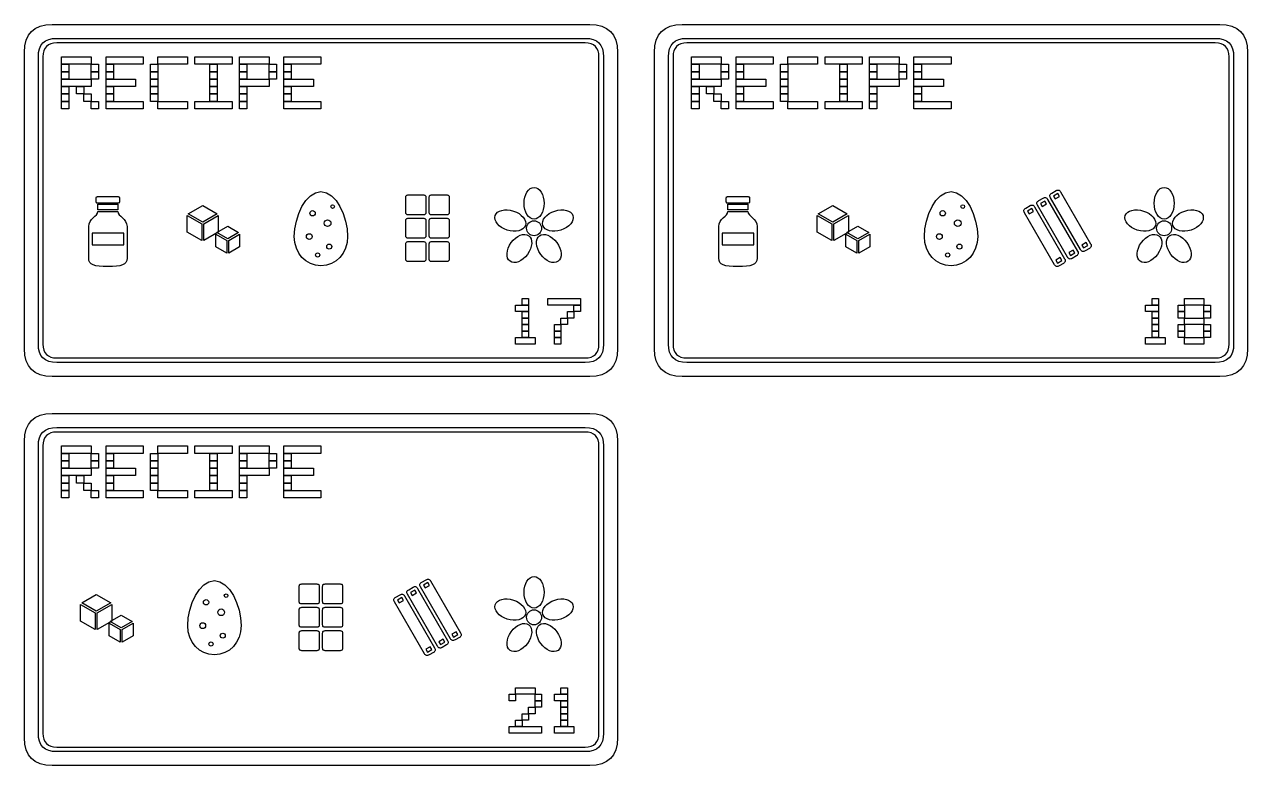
# Model space of a CAD drawing. Extents: x 4 to 296, y 4 to 595.
# Drawn here: x 4 to 136, y 63 to 143 of the extents above; entities that cross this region are included whole.
import ezdxf

# ---------------------------------------------------------------- set-up
doc = ezdxf.new("R2010")
doc.units = 0
doc.layers.add('CUT', color=1, linetype='CONTINUOUS')
doc.layers.add('RASTER', color=7, linetype='CONTINUOUS')

msp = doc.modelspace()

# ---------------------------------------------------------------- linework, layer by layer
at = {"layer": 'CUT'}
for points in [[(4, 140), (4.047, 140.703), (4.188, 141.313), (4.422, 141.828), (4.75, 142.25), (5.172, 142.578), (5.688, 142.813), (6.297, 142.953), (7, 143), (65, 143), (65.703, 142.953), (66.313, 142.813), (66.828, 142.578), (67.25, 142.25), (67.578, 141.828), (67.813, 141.313), (67.953, 140.703), (68, 140), (68, 108), (67.953, 107.297), (67.813, 106.688), (67.578, 106.172), (67.25, 105.75), (66.828, 105.422), (66.313, 105.188), (65.703, 105.047), (65, 105), (7, 105), (6.297, 105.047), (5.688, 105.188), (5.172, 105.422), (4.75, 105.75), (4.422, 106.172), (4.188, 106.688), (4.047, 107.297), (4, 108)], [(72, 140), (72.047, 140.703), (72.188, 141.313), (72.422, 141.828), (72.75, 142.25), (73.172, 142.578), (73.688, 142.813), (74.297, 142.953), (75, 143), (133, 143), (133.703, 142.953), (134.313, 142.813), (134.828, 142.578), (135.25, 142.25), (135.578, 141.828), (135.813, 141.313), (135.953, 140.703), (136, 140), (136, 108), (135.953, 107.297), (135.813, 106.688), (135.578, 106.172), (135.25, 105.75), (134.828, 105.422), (134.313, 105.188), (133.703, 105.047), (133, 105), (75, 105), (74.297, 105.047), (73.688, 105.188), (73.172, 105.422), (72.75, 105.75), (72.422, 106.172), (72.188, 106.688), (72.047, 107.297), (72, 108)], [(4, 98), (4.047, 98.703), (4.188, 99.313), (4.422, 99.828), (4.75, 100.25), (5.172, 100.578), (5.688, 100.813), (6.297, 100.953), (7, 101), (65, 101), (65.703, 100.953), (66.313, 100.813), (66.828, 100.578), (67.25, 100.25), (67.578, 99.828), (67.813, 99.313), (67.953, 98.703), (68, 98), (68, 66), (67.953, 65.297), (67.813, 64.688), (67.578, 64.172), (67.25, 63.75), (66.828, 63.422), (66.313, 63.188), (65.703, 63.047), (65, 63), (7, 63), (6.297, 63.047), (5.688, 63.188), (5.172, 63.422), (4.75, 63.75), (4.422, 64.172), (4.188, 64.688), (4.047, 65.297), (4, 66)]]:
    msp.add_lwpolyline(points, close=True, dxfattribs=at)
at = {"layer": 'RASTER'}
for points in [[(5.5, 139.5), (5.531, 139.969), (5.625, 140.375), (5.781, 140.719), (6, 141), (6.281, 141.219), (6.625, 141.375), (7.031, 141.469), (7.5, 141.5), (64.5, 141.5), (64.969, 141.469), (65.375, 141.375), (65.719, 141.219), (66, 141), (66.219, 140.719), (66.375, 140.375), (66.469, 139.969), (66.5, 139.5), (66.5, 108.5), (66.469, 108.031), (66.375, 107.625), (66.219, 107.281), (66, 107), (65.719, 106.781), (65.375, 106.625), (64.969, 106.531), (64.5, 106.5), (7.5, 106.5), (7.031, 106.531), (6.625, 106.625), (6.281, 106.781), (6, 107), (5.781, 107.281), (5.625, 107.625), (5.531, 108.031), (5.5, 108.5)], [(73.5, 139.5), (73.531, 139.969), (73.625, 140.375), (73.781, 140.719), (74, 141), (74.281, 141.219), (74.625, 141.375), (75.031, 141.469), (75.5, 141.5), (132.5, 141.5), (132.969, 141.469), (133.375, 141.375), (133.719, 141.219), (134, 141), (134.219, 140.719), (134.375, 140.375), (134.469, 139.969), (134.5, 139.5), (134.5, 108.5), (134.469, 108.031), (134.375, 107.625), (134.219, 107.281), (134, 107), (133.719, 106.781), (133.375, 106.625), (132.969, 106.531), (132.5, 106.5), (75.5, 106.5), (75.031, 106.531), (74.625, 106.625), (74.281, 106.781), (74, 107), (73.781, 107.281), (73.625, 107.625), (73.531, 108.031), (73.5, 108.5)], [(6, 139.5), (6, 108.5), (6.023, 108.148), (6.094, 107.844), (6.211, 107.586), (6.375, 107.375), (6.586, 107.211), (6.844, 107.094), (7.148, 107.023), (7.5, 107), (64.5, 107), (64.852, 107.023), (65.156, 107.094), (65.414, 107.211), (65.625, 107.375), (65.789, 107.586), (65.906, 107.844), (65.977, 108.148), (66, 108.5), (66, 139.5), (65.977, 139.852), (65.906, 140.156), (65.789, 140.414), (65.625, 140.625), (65.414, 140.789), (65.156, 140.906), (64.852, 140.977), (64.5, 141), (7.5, 141), (7.148, 140.977), (6.844, 140.906), (6.586, 140.789), (6.375, 140.625), (6.211, 140.414), (6.094, 140.156), (6.023, 139.852), (6, 139.5)], [(74, 139.5), (74, 108.5), (74.023, 108.148), (74.094, 107.844), (74.211, 107.586), (74.375, 107.375), (74.586, 107.211), (74.844, 107.094), (75.148, 107.023), (75.5, 107), (132.5, 107), (132.852, 107.023), (133.156, 107.094), (133.414, 107.211), (133.625, 107.375), (133.789, 107.586), (133.906, 107.844), (133.977, 108.148), (134, 108.5), (134, 139.5), (133.977, 139.852), (133.906, 140.156), (133.789, 140.414), (133.625, 140.625), (133.414, 140.789), (133.156, 140.906), (132.852, 140.977), (132.5, 141), (75.5, 141), (75.148, 140.977), (74.844, 140.906), (74.586, 140.789), (74.375, 140.625), (74.211, 140.414), (74.094, 140.156), (74.023, 139.852), (74, 139.5)], [(8, 139.5), (11.2, 139.5), (11.2, 138.7), (8, 138.7)], [(8, 138.7), (8.8, 138.7), (8.8, 137.9), (8, 137.9)], [(11.2, 138.7), (12, 138.7), (12, 137.9), (11.2, 137.9)], [(12.8, 139.5), (16.8, 139.5), (16.8, 138.7), (12.8, 138.7)], [(12.8, 138.7), (13.6, 138.7), (13.6, 137.9), (12.8, 137.9)], [(17.6, 138.7), (18.4, 138.7), (18.4, 137.9), (17.6, 137.9)], [(18.4, 139.5), (21.6, 139.5), (21.6, 138.7), (18.4, 138.7)], [(22.4, 139.5), (26.4, 139.5), (26.4, 138.7), (22.4, 138.7)], [(24, 138.7), (24.8, 138.7), (24.8, 137.9), (24, 137.9)], [(27.2, 139.5), (30.4, 139.5), (30.4, 138.7), (27.2, 138.7)], [(27.2, 138.7), (28, 138.7), (28, 137.9), (27.2, 137.9)], [(30.4, 138.7), (31.2, 138.7), (31.2, 137.9), (30.4, 137.9)], [(32, 139.5), (36, 139.5), (36, 138.7), (32, 138.7)], [(32, 138.7), (32.8, 138.7), (32.8, 137.9), (32, 137.9)], [(76, 139.5), (79.2, 139.5), (79.2, 138.7), (76, 138.7)], [(76, 138.7), (76.8, 138.7), (76.8, 137.9), (76, 137.9)], [(79.2, 138.7), (80, 138.7), (80, 137.9), (79.2, 137.9)], [(80.8, 139.5), (84.8, 139.5), (84.8, 138.7), (80.8, 138.7)], [(80.8, 138.7), (81.6, 138.7), (81.6, 137.9), (80.8, 137.9)], [(85.6, 138.7), (86.4, 138.7), (86.4, 137.9), (85.6, 137.9)], [(86.4, 139.5), (89.6, 139.5), (89.6, 138.7), (86.4, 138.7)], [(90.4, 139.5), (94.4, 139.5), (94.4, 138.7), (90.4, 138.7)], [(92, 138.7), (92.8, 138.7), (92.8, 137.9), (92, 137.9)], [(95.2, 139.5), (98.4, 139.5), (98.4, 138.7), (95.2, 138.7)], [(95.2, 138.7), (96, 138.7), (96, 137.9), (95.2, 137.9)], [(98.4, 138.7), (99.2, 138.7), (99.2, 137.9), (98.4, 137.9)], [(100, 139.5), (104, 139.5), (104, 138.7), (100, 138.7)], [(100, 138.7), (100.8, 138.7), (100.8, 137.9), (100, 137.9)], [(8, 137.9), (8.8, 137.9), (8.8, 137.1), (8, 137.1)], [(11.2, 137.9), (12, 137.9), (12, 137.1), (11.2, 137.1)], [(12.8, 137.9), (13.6, 137.9), (13.6, 137.1), (12.8, 137.1)], [(17.6, 137.9), (18.4, 137.9), (18.4, 137.1), (17.6, 137.1)], [(24, 137.9), (24.8, 137.9), (24.8, 137.1), (24, 137.1)], [(27.2, 137.9), (28, 137.9), (28, 137.1), (27.2, 137.1)], [(30.4, 137.9), (31.2, 137.9), (31.2, 137.1), (30.4, 137.1)], [(32, 137.9), (32.8, 137.9), (32.8, 137.1), (32, 137.1)], [(76, 137.9), (76.8, 137.9), (76.8, 137.1), (76, 137.1)], [(79.2, 137.9), (80, 137.9), (80, 137.1), (79.2, 137.1)], [(80.8, 137.9), (81.6, 137.9), (81.6, 137.1), (80.8, 137.1)], [(85.6, 137.9), (86.4, 137.9), (86.4, 137.1), (85.6, 137.1)], [(92, 137.9), (92.8, 137.9), (92.8, 137.1), (92, 137.1)], [(95.2, 137.9), (96, 137.9), (96, 137.1), (95.2, 137.1)], [(98.4, 137.9), (99.2, 137.9), (99.2, 137.1), (98.4, 137.1)], [(100, 137.9), (100.8, 137.9), (100.8, 137.1), (100, 137.1)], [(8, 137.1), (11.2, 137.1), (11.2, 136.3), (8, 136.3)], [(8, 136.3), (8.8, 136.3), (8.8, 135.5), (8, 135.5)], [(9.6, 136.3), (10.4, 136.3), (10.4, 135.5), (9.6, 135.5)], [(12.8, 137.1), (16, 137.1), (16, 136.3), (12.8, 136.3)], [(12.8, 136.3), (13.6, 136.3), (13.6, 135.5), (12.8, 135.5)], [(17.6, 137.1), (18.4, 137.1), (18.4, 136.3), (17.6, 136.3)], [(17.6, 136.3), (18.4, 136.3), (18.4, 135.5), (17.6, 135.5)], [(24, 137.1), (24.8, 137.1), (24.8, 136.3), (24, 136.3)], [(24, 136.3), (24.8, 136.3), (24.8, 135.5), (24, 135.5)], [(27.2, 137.1), (30.4, 137.1), (30.4, 136.3), (27.2, 136.3)], [(27.2, 136.3), (28, 136.3), (28, 135.5), (27.2, 135.5)], [(32, 137.1), (35.2, 137.1), (35.2, 136.3), (32, 136.3)], [(32, 136.3), (32.8, 136.3), (32.8, 135.5), (32, 135.5)], [(76, 137.1), (79.2, 137.1), (79.2, 136.3), (76, 136.3)], [(76, 136.3), (76.8, 136.3), (76.8, 135.5), (76, 135.5)], [(77.6, 136.3), (78.4, 136.3), (78.4, 135.5), (77.6, 135.5)], [(80.8, 137.1), (84, 137.1), (84, 136.3), (80.8, 136.3)], [(80.8, 136.3), (81.6, 136.3), (81.6, 135.5), (80.8, 135.5)], [(85.6, 137.1), (86.4, 137.1), (86.4, 136.3), (85.6, 136.3)], [(85.6, 136.3), (86.4, 136.3), (86.4, 135.5), (85.6, 135.5)], [(92, 137.1), (92.8, 137.1), (92.8, 136.3), (92, 136.3)], [(92, 136.3), (92.8, 136.3), (92.8, 135.5), (92, 135.5)], [(95.2, 137.1), (98.4, 137.1), (98.4, 136.3), (95.2, 136.3)], [(95.2, 136.3), (96, 136.3), (96, 135.5), (95.2, 135.5)], [(100, 137.1), (103.2, 137.1), (103.2, 136.3), (100, 136.3)], [(100, 136.3), (100.8, 136.3), (100.8, 135.5), (100, 135.5)], [(8, 135.5), (8.8, 135.5), (8.8, 134.7), (8, 134.7)], [(8, 134.7), (8.8, 134.7), (8.8, 133.9), (8, 133.9)], [(10.4, 135.5), (11.2, 135.5), (11.2, 134.7), (10.4, 134.7)], [(11.2, 134.7), (12, 134.7), (12, 133.9), (11.2, 133.9)], [(12.8, 135.5), (13.6, 135.5), (13.6, 134.7), (12.8, 134.7)], [(12.8, 134.7), (16.8, 134.7), (16.8, 133.9), (12.8, 133.9)], [(17.6, 135.5), (18.4, 135.5), (18.4, 134.7), (17.6, 134.7)], [(18.4, 134.7), (21.6, 134.7), (21.6, 133.9), (18.4, 133.9)], [(22.4, 134.7), (26.4, 134.7), (26.4, 133.9), (22.4, 133.9)], [(24, 135.5), (24.8, 135.5), (24.8, 134.7), (24, 134.7)], [(27.2, 135.5), (28, 135.5), (28, 134.7), (27.2, 134.7)], [(27.2, 134.7), (28, 134.7), (28, 133.9), (27.2, 133.9)], [(32, 135.5), (32.8, 135.5), (32.8, 134.7), (32, 134.7)], [(32, 134.7), (36, 134.7), (36, 133.9), (32, 133.9)], [(76, 135.5), (76.8, 135.5), (76.8, 134.7), (76, 134.7)], [(76, 134.7), (76.8, 134.7), (76.8, 133.9), (76, 133.9)], [(78.4, 135.5), (79.2, 135.5), (79.2, 134.7), (78.4, 134.7)], [(79.2, 134.7), (80, 134.7), (80, 133.9), (79.2, 133.9)], [(80.8, 135.5), (81.6, 135.5), (81.6, 134.7), (80.8, 134.7)], [(80.8, 134.7), (84.8, 134.7), (84.8, 133.9), (80.8, 133.9)], [(85.6, 135.5), (86.4, 135.5), (86.4, 134.7), (85.6, 134.7)], [(86.4, 134.7), (89.6, 134.7), (89.6, 133.9), (86.4, 133.9)], [(90.4, 134.7), (94.4, 134.7), (94.4, 133.9), (90.4, 133.9)], [(92, 135.5), (92.8, 135.5), (92.8, 134.7), (92, 134.7)], [(95.2, 135.5), (96, 135.5), (96, 134.7), (95.2, 134.7)], [(95.2, 134.7), (96, 134.7), (96, 133.9), (95.2, 133.9)], [(100, 135.5), (100.8, 135.5), (100.8, 134.7), (100, 134.7)], [(100, 134.7), (104, 134.7), (104, 133.9), (100, 133.9)], [(60.08, 123.7), (60.058, 123.355), (59.995, 123.034), (59.896, 122.744), (59.764, 122.491), (59.604, 122.282), (59.42, 122.124), (59.218, 122.025), (59, 121.99), (58.782, 122.025), (58.58, 122.124), (58.396, 122.282), (58.236, 122.491), (58.104, 122.744), (58.005, 123.034), (57.942, 123.355), (57.92, 123.7), (57.942, 124.045), (58.005, 124.366), (58.104, 124.656), (58.236, 124.909), (58.396, 125.118), (58.58, 125.276), (58.782, 125.375), (59, 125.41), (59.218, 125.375), (59.42, 125.276), (59.604, 125.118), (59.764, 124.909), (59.896, 124.656), (59.995, 124.366), (60.058, 124.045), (60.08, 123.7)], [(128.08, 123.7), (128.058, 123.355), (127.995, 123.034), (127.896, 122.744), (127.764, 122.491), (127.604, 122.282), (127.42, 122.124), (127.218, 122.025), (127, 121.99), (126.782, 122.025), (126.58, 122.124), (126.396, 122.282), (126.236, 122.491), (126.104, 122.744), (126.005, 123.034), (125.942, 123.355), (125.92, 123.7), (125.942, 124.045), (126.005, 124.366), (126.104, 124.656), (126.236, 124.909), (126.396, 125.118), (126.58, 125.276), (126.782, 125.375), (127, 125.41), (127.218, 125.375), (127.42, 125.276), (127.604, 125.118), (127.764, 124.909), (127.896, 124.656), (127.995, 124.366), (128.058, 124.045), (128.08, 123.7)], [(11.74, 124.24), (11.743, 124.282), (11.751, 124.319), (11.765, 124.35), (11.785, 124.375), (11.81, 124.395), (11.841, 124.409), (11.878, 124.417), (11.92, 124.42), (14.08, 124.42), (14.122, 124.417), (14.159, 124.409), (14.19, 124.395), (14.215, 124.375), (14.235, 124.35), (14.249, 124.319), (14.257, 124.282), (14.26, 124.24), (14.26, 123.88), (14.257, 123.838), (14.249, 123.801), (14.235, 123.77), (14.215, 123.745), (14.19, 123.725), (14.159, 123.711), (14.122, 123.703), (14.08, 123.7), (11.92, 123.7), (11.878, 123.703), (11.841, 123.711), (11.81, 123.725), (11.785, 123.745), (11.765, 123.77), (11.751, 123.801), (11.743, 123.838), (11.74, 123.88)], [(36, 124.96), (36.589, 124.84), (37.133, 124.504), (37.623, 123.992), (38.048, 123.34), (38.396, 122.587), (38.658, 121.771), (38.823, 120.929), (38.88, 120.1), (38.823, 119.448), (38.658, 118.848), (38.396, 118.312), (38.048, 117.85), (37.623, 117.472), (37.133, 117.189), (36.589, 117.012), (36, 116.95), (35.411, 117.012), (34.867, 117.189), (34.377, 117.472), (33.953, 117.85), (33.604, 118.312), (33.342, 118.848), (33.177, 119.448), (33.12, 120.1), (33.177, 120.929), (33.342, 121.771), (33.604, 122.587), (33.953, 123.34), (34.377, 123.992), (34.867, 124.504), (35.411, 124.84), (36, 124.96)], [(45.16, 124.33), (45.164, 124.393), (45.177, 124.448), (45.198, 124.495), (45.228, 124.532), (45.265, 124.562), (45.312, 124.583), (45.367, 124.596), (45.43, 124.6), (47.05, 124.6), (47.113, 124.596), (47.168, 124.583), (47.215, 124.562), (47.253, 124.533), (47.282, 124.495), (47.303, 124.448), (47.316, 124.393), (47.32, 124.33), (47.32, 122.71), (47.316, 122.647), (47.303, 122.592), (47.282, 122.545), (47.253, 122.507), (47.215, 122.478), (47.168, 122.457), (47.113, 122.444), (47.05, 122.44), (45.43, 122.44), (45.367, 122.444), (45.312, 122.457), (45.265, 122.478), (45.227, 122.508), (45.198, 122.545), (45.177, 122.592), (45.164, 122.647), (45.16, 122.71)], [(47.68, 124.33), (47.684, 124.393), (47.697, 124.448), (47.718, 124.495), (47.747, 124.532), (47.785, 124.562), (47.832, 124.583), (47.887, 124.596), (47.95, 124.6), (49.57, 124.6), (49.633, 124.596), (49.688, 124.583), (49.735, 124.562), (49.773, 124.533), (49.802, 124.495), (49.823, 124.448), (49.836, 124.393), (49.84, 124.33), (49.84, 122.71), (49.836, 122.647), (49.823, 122.592), (49.802, 122.545), (49.773, 122.507), (49.735, 122.478), (49.688, 122.457), (49.633, 122.444), (49.57, 122.44), (47.95, 122.44), (47.887, 122.444), (47.832, 122.457), (47.785, 122.478), (47.747, 122.508), (47.718, 122.545), (47.697, 122.592), (47.684, 122.647), (47.68, 122.71)], [(79.74, 124.24), (79.743, 124.282), (79.751, 124.319), (79.765, 124.35), (79.785, 124.375), (79.81, 124.395), (79.841, 124.409), (79.878, 124.417), (79.92, 124.42), (82.08, 124.42), (82.122, 124.417), (82.159, 124.409), (82.19, 124.395), (82.215, 124.375), (82.235, 124.35), (82.249, 124.319), (82.257, 124.282), (82.26, 124.24), (82.26, 123.88), (82.257, 123.838), (82.249, 123.801), (82.235, 123.77), (82.215, 123.745), (82.19, 123.725), (82.159, 123.711), (82.122, 123.703), (82.08, 123.7), (79.92, 123.7), (79.878, 123.703), (79.841, 123.711), (79.81, 123.725), (79.785, 123.745), (79.765, 123.77), (79.751, 123.801), (79.743, 123.838), (79.74, 123.88)], [(104, 124.96), (104.589, 124.84), (105.133, 124.504), (105.623, 123.992), (106.048, 123.34), (106.396, 122.587), (106.658, 121.771), (106.823, 120.929), (106.88, 120.1), (106.823, 119.448), (106.658, 118.848), (106.396, 118.312), (106.048, 117.85), (105.623, 117.472), (105.133, 117.189), (104.589, 117.012), (104, 116.95), (103.411, 117.012), (102.867, 117.189), (102.377, 117.472), (101.953, 117.85), (101.604, 118.312), (101.342, 118.848), (101.177, 119.448), (101.12, 120.1), (101.177, 120.929), (101.342, 121.771), (101.604, 122.587), (101.953, 123.34), (102.377, 123.992), (102.867, 124.504), (103.411, 124.84), (104, 124.96)], [(113.334, 123.491), (113.297, 123.567), (113.275, 123.639), (113.269, 123.706), (113.277, 123.77), (113.302, 123.829), (113.341, 123.884), (113.396, 123.936), (113.466, 123.983), (113.934, 124.253), (114.01, 124.29), (114.081, 124.312), (114.149, 124.319), (114.213, 124.31), (114.272, 124.286), (114.327, 124.246), (114.379, 124.191), (114.426, 124.121), (117.666, 118.509), (117.703, 118.433), (117.725, 118.361), (117.731, 118.294), (117.723, 118.23), (117.698, 118.171), (117.659, 118.116), (117.604, 118.064), (117.534, 118.017), (117.066, 117.747), (116.99, 117.71), (116.919, 117.688), (116.851, 117.681), (116.787, 117.69), (116.728, 117.714), (116.673, 117.754), (116.621, 117.809), (116.574, 117.879)], [(114.737, 124.301), (114.7, 124.377), (114.678, 124.449), (114.672, 124.516), (114.68, 124.58), (114.704, 124.639), (114.744, 124.694), (114.799, 124.746), (114.869, 124.793), (115.337, 125.063), (115.413, 125.1), (115.484, 125.122), (115.552, 125.129), (115.616, 125.12), (115.675, 125.096), (115.73, 125.056), (115.781, 125.001), (115.829, 124.931), (119.069, 119.319), (119.106, 119.243), (119.128, 119.171), (119.134, 119.104), (119.126, 119.04), (119.101, 118.981), (119.062, 118.926), (119.007, 118.874), (118.937, 118.827), (118.469, 118.557), (118.393, 118.52), (118.321, 118.498), (118.254, 118.491), (118.19, 118.5), (118.131, 118.524), (118.076, 118.564), (118.024, 118.619), (117.977, 118.689)], [(115.049, 124.481), (115.229, 124.169), (115.697, 124.439), (115.517, 124.751), (115.049, 124.481)], [(11.92, 122.8), (14.08, 122.8), (14.123, 122.612), (14.235, 122.446), (14.393, 122.287), (14.575, 122.125), (14.757, 121.946), (14.915, 121.737), (15.027, 121.486), (15.07, 121.18), (15.07, 117.76), (15.04, 117.515), (14.949, 117.316), (14.795, 117.159), (14.575, 117.04), (14.288, 116.955), (13.931, 116.899), (13.502, 116.869), (13, 116.86), (12.498, 116.869), (12.069, 116.899), (11.712, 116.955), (11.425, 117.04), (11.205, 117.159), (11.051, 117.316), (10.96, 117.515), (10.93, 117.76), (10.93, 121.18), (10.973, 121.486), (11.085, 121.737), (11.243, 121.946), (11.425, 122.125), (11.607, 122.287), (11.765, 122.446), (11.877, 122.612), (11.92, 122.8)], [(11.92, 123.61), (14.08, 123.61), (14.08, 122.98), (11.92, 122.98)], [(23.24, 123.466), (24.806, 122.566), (23.24, 121.666), (21.674, 122.566)], [(56.766, 122.861), (57.087, 122.734), (57.373, 122.575), (57.618, 122.391), (57.818, 122.187), (57.967, 121.97), (58.061, 121.747), (58.093, 121.524), (58.058, 121.306), (57.958, 121.11), (57.801, 120.948), (57.594, 120.822), (57.346, 120.734), (57.065, 120.687), (56.758, 120.682), (56.433, 120.722), (56.098, 120.807), (55.777, 120.935), (55.492, 121.094), (55.246, 121.278), (55.046, 121.482), (54.897, 121.698), (54.804, 121.921), (54.772, 122.145), (54.806, 122.363), (54.906, 122.559), (55.064, 122.721), (55.27, 122.847), (55.518, 122.934), (55.8, 122.982), (56.107, 122.986), (56.431, 122.947), (56.766, 122.861)], [(61.902, 120.807), (61.567, 120.722), (61.242, 120.682), (60.935, 120.687), (60.654, 120.734), (60.406, 120.822), (60.199, 120.948), (60.042, 121.11), (59.942, 121.306), (59.907, 121.524), (59.939, 121.747), (60.033, 121.97), (60.182, 122.187), (60.382, 122.391), (60.627, 122.575), (60.913, 122.734), (61.234, 122.861), (61.569, 122.947), (61.893, 122.986), (62.2, 122.982), (62.482, 122.934), (62.73, 122.847), (62.936, 122.721), (63.094, 122.559), (63.194, 122.363), (63.228, 122.145), (63.196, 121.921), (63.103, 121.698), (62.954, 121.482), (62.754, 121.278), (62.508, 121.094), (62.223, 120.935), (61.902, 120.807)], [(79.92, 122.8), (82.08, 122.8), (82.123, 122.612), (82.235, 122.446), (82.393, 122.287), (82.575, 122.125), (82.757, 121.946), (82.915, 121.737), (83.027, 121.486), (83.07, 121.18), (83.07, 117.76), (83.04, 117.515), (82.949, 117.316), (82.795, 117.159), (82.575, 117.04), (82.288, 116.955), (81.931, 116.899), (81.502, 116.869), (81, 116.86), (80.498, 116.869), (80.069, 116.899), (79.712, 116.955), (79.425, 117.04), (79.205, 117.159), (79.051, 117.316), (78.96, 117.515), (78.93, 117.76), (78.93, 121.18), (78.973, 121.486), (79.085, 121.737), (79.243, 121.946), (79.425, 122.125), (79.607, 122.287), (79.765, 122.446), (79.877, 122.612), (79.92, 122.8)], [(79.92, 123.61), (82.08, 123.61), (82.08, 122.98), (79.92, 122.98)], [(91.24, 123.466), (92.806, 122.566), (91.24, 121.666), (89.674, 122.566)], [(111.931, 122.681), (111.894, 122.757), (111.872, 122.829), (111.866, 122.896), (111.874, 122.96), (111.899, 123.019), (111.938, 123.074), (111.993, 123.126), (112.063, 123.173), (112.531, 123.443), (112.607, 123.48), (112.679, 123.502), (112.746, 123.509), (112.81, 123.5), (112.869, 123.476), (112.924, 123.436), (112.976, 123.381), (113.023, 123.311), (116.263, 117.699), (116.3, 117.623), (116.322, 117.551), (116.328, 117.484), (116.32, 117.42), (116.296, 117.361), (116.256, 117.306), (116.201, 117.254), (116.131, 117.207), (115.663, 116.937), (115.587, 116.9), (115.516, 116.878), (115.448, 116.871), (115.384, 116.88), (115.325, 116.904), (115.27, 116.944), (115.219, 116.999), (115.171, 117.069)], [(112.243, 122.861), (112.423, 122.549), (112.891, 122.819), (112.711, 123.131), (112.243, 122.861)], [(113.646, 123.671), (113.826, 123.359), (114.294, 123.629), (114.114, 123.941), (113.646, 123.671)], [(124.766, 122.861), (125.087, 122.734), (125.373, 122.575), (125.618, 122.391), (125.818, 122.187), (125.967, 121.97), (126.061, 121.747), (126.093, 121.524), (126.058, 121.306), (125.958, 121.11), (125.801, 120.948), (125.594, 120.822), (125.346, 120.734), (125.065, 120.687), (124.758, 120.682), (124.433, 120.722), (124.098, 120.807), (123.777, 120.935), (123.492, 121.094), (123.246, 121.278), (123.046, 121.482), (122.897, 121.698), (122.804, 121.921), (122.772, 122.145), (122.806, 122.363), (122.906, 122.559), (123.064, 122.721), (123.27, 122.847), (123.518, 122.934), (123.8, 122.982), (124.107, 122.986), (124.431, 122.947), (124.766, 122.861)], [(129.902, 120.807), (129.567, 120.722), (129.242, 120.682), (128.935, 120.687), (128.654, 120.734), (128.406, 120.822), (128.199, 120.948), (128.042, 121.11), (127.942, 121.306), (127.907, 121.524), (127.939, 121.747), (128.033, 121.97), (128.182, 122.187), (128.382, 122.391), (128.627, 122.575), (128.913, 122.734), (129.234, 122.861), (129.569, 122.947), (129.893, 122.986), (130.2, 122.982), (130.482, 122.934), (130.73, 122.847), (130.936, 122.721), (131.094, 122.559), (131.194, 122.363), (131.228, 122.145), (131.196, 121.921), (131.103, 121.698), (130.954, 121.482), (130.754, 121.278), (130.508, 121.094), (130.223, 120.935), (129.902, 120.807)], [(21.564, 122.377), (23.13, 121.477), (23.13, 119.677), (21.564, 120.577)], [(23.35, 121.477), (24.916, 122.377), (24.916, 120.577), (23.35, 119.677)], [(45.16, 121.81), (45.164, 121.873), (45.177, 121.928), (45.198, 121.975), (45.228, 122.013), (45.265, 122.042), (45.312, 122.063), (45.367, 122.076), (45.43, 122.08), (47.05, 122.08), (47.113, 122.076), (47.168, 122.063), (47.215, 122.042), (47.253, 122.012), (47.282, 121.975), (47.303, 121.928), (47.316, 121.873), (47.32, 121.81), (47.32, 120.19), (47.316, 120.127), (47.303, 120.072), (47.282, 120.025), (47.253, 119.988), (47.215, 119.958), (47.168, 119.937), (47.113, 119.924), (47.05, 119.92), (45.43, 119.92), (45.367, 119.924), (45.312, 119.937), (45.265, 119.958), (45.227, 119.987), (45.198, 120.025), (45.177, 120.072), (45.164, 120.127), (45.16, 120.19)], [(47.68, 121.81), (47.684, 121.873), (47.697, 121.928), (47.718, 121.975), (47.747, 122.013), (47.785, 122.042), (47.832, 122.063), (47.887, 122.076), (47.95, 122.08), (49.57, 122.08), (49.633, 122.076), (49.688, 122.063), (49.735, 122.042), (49.773, 122.012), (49.802, 121.975), (49.823, 121.928), (49.836, 121.873), (49.84, 121.81), (49.84, 120.19), (49.836, 120.127), (49.823, 120.072), (49.802, 120.025), (49.773, 119.988), (49.735, 119.958), (49.688, 119.937), (49.633, 119.924), (49.57, 119.92), (47.95, 119.92), (47.887, 119.924), (47.832, 119.937), (47.785, 119.958), (47.747, 119.987), (47.718, 120.025), (47.697, 120.072), (47.684, 120.127), (47.68, 120.19)], [(89.564, 122.377), (91.13, 121.477), (91.13, 119.677), (89.564, 120.577)], [(91.35, 121.477), (92.916, 122.377), (92.916, 120.577), (91.35, 119.677)], [(11.29, 120.46), (11.29, 119.2), (14.71, 119.2), (14.71, 120.46), (11.29, 120.46)], [(24.656, 120.352), (25.83, 119.677), (25.83, 118.327), (24.656, 119.002)], [(25.94, 121.216), (27.115, 120.541), (25.94, 119.866), (24.766, 120.541)], [(26.05, 119.677), (27.224, 120.352), (27.224, 119.002), (26.05, 118.327)], [(56.539, 119.45), (56.76, 119.716), (56.999, 119.939), (57.25, 120.116), (57.506, 120.243), (57.758, 120.318), (57.999, 120.337), (58.222, 120.299), (58.418, 120.199), (58.574, 120.043), (58.679, 119.843), (58.735, 119.608), (58.742, 119.345), (58.699, 119.063), (58.609, 118.769), (58.472, 118.473), (58.287, 118.181), (58.066, 117.915), (57.827, 117.692), (57.576, 117.516), (57.32, 117.389), (57.068, 117.314), (56.827, 117.294), (56.604, 117.332), (56.408, 117.432), (56.252, 117.588), (56.147, 117.788), (56.091, 118.023), (56.084, 118.286), (56.126, 118.569), (56.217, 118.862), (56.354, 119.159), (56.539, 119.45)], [(59.713, 118.181), (59.528, 118.473), (59.391, 118.769), (59.301, 119.063), (59.258, 119.345), (59.265, 119.608), (59.321, 119.843), (59.426, 120.043), (59.582, 120.199), (59.778, 120.299), (60.001, 120.337), (60.242, 120.318), (60.494, 120.243), (60.75, 120.116), (61.001, 119.939), (61.24, 119.716), (61.461, 119.45), (61.646, 119.159), (61.783, 118.862), (61.874, 118.569), (61.916, 118.286), (61.909, 118.023), (61.853, 117.788), (61.748, 117.588), (61.592, 117.432), (61.396, 117.332), (61.173, 117.294), (60.932, 117.314), (60.68, 117.389), (60.424, 117.516), (60.173, 117.692), (59.934, 117.915), (59.713, 118.181)], [(79.29, 120.46), (79.29, 119.2), (82.71, 119.2), (82.71, 120.46), (79.29, 120.46)], [(92.656, 120.352), (93.83, 119.677), (93.83, 118.327), (92.656, 119.002)], [(93.94, 121.216), (95.114, 120.541), (93.94, 119.866), (92.766, 120.541)], [(94.05, 119.677), (95.224, 120.352), (95.224, 119.002), (94.05, 118.327)], [(124.539, 119.45), (124.76, 119.716), (124.999, 119.939), (125.25, 120.116), (125.506, 120.243), (125.758, 120.318), (125.999, 120.337), (126.222, 120.299), (126.418, 120.199), (126.574, 120.043), (126.679, 119.843), (126.735, 119.608), (126.742, 119.345), (126.699, 119.063), (126.609, 118.769), (126.472, 118.473), (126.287, 118.181), (126.066, 117.915), (125.827, 117.692), (125.576, 117.516), (125.32, 117.389), (125.068, 117.314), (124.827, 117.294), (124.604, 117.332), (124.408, 117.432), (124.252, 117.588), (124.147, 117.788), (124.091, 118.023), (124.084, 118.286), (124.126, 118.569), (124.217, 118.862), (124.354, 119.159), (124.539, 119.45)], [(127.713, 118.181), (127.528, 118.473), (127.391, 118.769), (127.301, 119.063), (127.258, 119.345), (127.265, 119.608), (127.321, 119.843), (127.426, 120.043), (127.582, 120.199), (127.778, 120.299), (128.001, 120.337), (128.242, 120.318), (128.494, 120.243), (128.75, 120.116), (129.001, 119.939), (129.24, 119.716), (129.461, 119.45), (129.646, 119.159), (129.783, 118.862), (129.874, 118.569), (129.916, 118.286), (129.909, 118.023), (129.853, 117.788), (129.748, 117.588), (129.592, 117.432), (129.396, 117.332), (129.173, 117.294), (128.932, 117.314), (128.68, 117.389), (128.424, 117.516), (128.173, 117.692), (127.934, 117.915), (127.713, 118.181)], [(45.16, 119.29), (45.164, 119.353), (45.177, 119.408), (45.198, 119.455), (45.228, 119.493), (45.265, 119.522), (45.312, 119.543), (45.367, 119.556), (45.43, 119.56), (47.05, 119.56), (47.113, 119.556), (47.168, 119.543), (47.215, 119.522), (47.253, 119.493), (47.282, 119.455), (47.303, 119.408), (47.316, 119.353), (47.32, 119.29), (47.32, 117.67), (47.316, 117.607), (47.303, 117.552), (47.282, 117.505), (47.253, 117.467), (47.215, 117.438), (47.168, 117.417), (47.113, 117.404), (47.05, 117.4), (45.43, 117.4), (45.367, 117.404), (45.312, 117.417), (45.265, 117.438), (45.227, 117.467), (45.198, 117.505), (45.177, 117.552), (45.164, 117.607), (45.16, 117.67)], [(47.68, 119.29), (47.684, 119.353), (47.697, 119.408), (47.718, 119.455), (47.747, 119.493), (47.785, 119.522), (47.832, 119.543), (47.887, 119.556), (47.95, 119.56), (49.57, 119.56), (49.633, 119.556), (49.688, 119.543), (49.735, 119.522), (49.773, 119.493), (49.802, 119.455), (49.823, 119.408), (49.836, 119.353), (49.84, 119.29), (49.84, 117.67), (49.836, 117.607), (49.823, 117.552), (49.802, 117.505), (49.773, 117.467), (49.735, 117.438), (49.688, 117.417), (49.633, 117.404), (49.57, 117.4), (47.95, 117.4), (47.887, 117.404), (47.832, 117.417), (47.785, 117.438), (47.747, 117.467), (47.718, 117.505), (47.697, 117.552), (47.684, 117.607), (47.68, 117.67)], [(118.109, 119.181), (118.289, 118.869), (118.757, 119.139), (118.577, 119.451), (118.109, 119.181)], [(115.303, 117.561), (115.483, 117.249), (115.951, 117.519), (115.771, 117.831), (115.303, 117.561)], [(116.706, 118.371), (116.886, 118.059), (117.354, 118.329), (117.174, 118.641), (116.706, 118.371)], [(57, 112.7), (58.4, 112.7), (58.4, 112), (57, 112)], [(57.7, 113.4), (58.4, 113.4), (58.4, 112.7), (57.7, 112.7)], [(60.5, 113.4), (64, 113.4), (64, 112.7), (60.5, 112.7)], [(63.3, 112.7), (64, 112.7), (64, 112), (63.3, 112)], [(125, 112.7), (126.4, 112.7), (126.4, 112), (125, 112)], [(125.7, 113.4), (126.4, 113.4), (126.4, 112.7), (125.7, 112.7)], [(128.5, 112.7), (129.2, 112.7), (129.2, 112), (128.5, 112)], [(129.2, 113.4), (131.3, 113.4), (131.3, 112.7), (129.2, 112.7)], [(131.3, 112.7), (132, 112.7), (132, 112), (131.3, 112)], [(57.7, 112), (58.4, 112), (58.4, 111.3), (57.7, 111.3)], [(57.7, 111.3), (58.4, 111.3), (58.4, 110.6), (57.7, 110.6)], [(61.9, 111.3), (62.6, 111.3), (62.6, 110.6), (61.9, 110.6)], [(62.6, 112), (63.3, 112), (63.3, 111.3), (62.6, 111.3)], [(125.7, 112), (126.4, 112), (126.4, 111.3), (125.7, 111.3)], [(125.7, 111.3), (126.4, 111.3), (126.4, 110.6), (125.7, 110.6)], [(128.5, 112), (129.2, 112), (129.2, 111.3), (128.5, 111.3)], [(129.2, 111.3), (131.3, 111.3), (131.3, 110.6), (129.2, 110.6)], [(131.3, 112), (132, 112), (132, 111.3), (131.3, 111.3)], [(57.7, 110.6), (58.4, 110.6), (58.4, 109.9), (57.7, 109.9)], [(57.7, 109.9), (58.4, 109.9), (58.4, 109.2), (57.7, 109.2)], [(61.2, 110.6), (61.9, 110.6), (61.9, 109.9), (61.2, 109.9)], [(61.2, 109.9), (61.9, 109.9), (61.9, 109.2), (61.2, 109.2)], [(125.7, 110.6), (126.4, 110.6), (126.4, 109.9), (125.7, 109.9)], [(125.7, 109.9), (126.4, 109.9), (126.4, 109.2), (125.7, 109.2)], [(128.5, 110.6), (129.2, 110.6), (129.2, 109.9), (128.5, 109.9)], [(128.5, 109.9), (129.2, 109.9), (129.2, 109.2), (128.5, 109.2)], [(131.3, 110.6), (132, 110.6), (132, 109.9), (131.3, 109.9)], [(131.3, 109.9), (132, 109.9), (132, 109.2), (131.3, 109.2)], [(57, 109.2), (59.1, 109.2), (59.1, 108.5), (57, 108.5)], [(61.2, 109.2), (61.9, 109.2), (61.9, 108.5), (61.2, 108.5)], [(125, 109.2), (127.1, 109.2), (127.1, 108.5), (125, 108.5)], [(129.2, 109.2), (131.3, 109.2), (131.3, 108.5), (129.2, 108.5)], [(5.5, 97.5), (5.531, 97.969), (5.625, 98.375), (5.781, 98.719), (6, 99), (6.281, 99.219), (6.625, 99.375), (7.031, 99.469), (7.5, 99.5), (64.5, 99.5), (64.969, 99.469), (65.375, 99.375), (65.719, 99.219), (66, 99), (66.219, 98.719), (66.375, 98.375), (66.469, 97.969), (66.5, 97.5), (66.5, 66.5), (66.469, 66.031), (66.375, 65.625), (66.219, 65.281), (66, 65), (65.719, 64.781), (65.375, 64.625), (64.969, 64.531), (64.5, 64.5), (7.5, 64.5), (7.031, 64.531), (6.625, 64.625), (6.281, 64.781), (6, 65), (5.781, 65.281), (5.625, 65.625), (5.531, 66.031), (5.5, 66.5)], [(6, 97.5), (6, 66.5), (6.023, 66.148), (6.094, 65.844), (6.211, 65.586), (6.375, 65.375), (6.586, 65.211), (6.844, 65.094), (7.148, 65.023), (7.5, 65), (64.5, 65), (64.852, 65.023), (65.156, 65.094), (65.414, 65.211), (65.625, 65.375), (65.789, 65.586), (65.906, 65.844), (65.977, 66.148), (66, 66.5), (66, 97.5), (65.977, 97.852), (65.906, 98.156), (65.789, 98.414), (65.625, 98.625), (65.414, 98.789), (65.156, 98.906), (64.852, 98.977), (64.5, 99), (7.5, 99), (7.148, 98.977), (6.844, 98.906), (6.586, 98.789), (6.375, 98.625), (6.211, 98.414), (6.094, 98.156), (6.023, 97.852), (6, 97.5)], [(8, 97.5), (11.2, 97.5), (11.2, 96.7), (8, 96.7)], [(8, 96.7), (8.8, 96.7), (8.8, 95.9), (8, 95.9)], [(11.2, 96.7), (12, 96.7), (12, 95.9), (11.2, 95.9)], [(12.8, 97.5), (16.8, 97.5), (16.8, 96.7), (12.8, 96.7)], [(12.8, 96.7), (13.6, 96.7), (13.6, 95.9), (12.8, 95.9)], [(17.6, 96.7), (18.4, 96.7), (18.4, 95.9), (17.6, 95.9)], [(18.4, 97.5), (21.6, 97.5), (21.6, 96.7), (18.4, 96.7)], [(22.4, 97.5), (26.4, 97.5), (26.4, 96.7), (22.4, 96.7)], [(24, 96.7), (24.8, 96.7), (24.8, 95.9), (24, 95.9)], [(27.2, 97.5), (30.4, 97.5), (30.4, 96.7), (27.2, 96.7)], [(27.2, 96.7), (28, 96.7), (28, 95.9), (27.2, 95.9)], [(30.4, 96.7), (31.2, 96.7), (31.2, 95.9), (30.4, 95.9)], [(32, 97.5), (36, 97.5), (36, 96.7), (32, 96.7)], [(32, 96.7), (32.8, 96.7), (32.8, 95.9), (32, 95.9)], [(8, 95.9), (8.8, 95.9), (8.8, 95.1), (8, 95.1)], [(8, 95.1), (11.2, 95.1), (11.2, 94.3), (8, 94.3)], [(11.2, 95.9), (12, 95.9), (12, 95.1), (11.2, 95.1)], [(12.8, 95.9), (13.6, 95.9), (13.6, 95.1), (12.8, 95.1)], [(12.8, 95.1), (16, 95.1), (16, 94.3), (12.8, 94.3)], [(17.6, 95.9), (18.4, 95.9), (18.4, 95.1), (17.6, 95.1)], [(17.6, 95.1), (18.4, 95.1), (18.4, 94.3), (17.6, 94.3)], [(24, 95.9), (24.8, 95.9), (24.8, 95.1), (24, 95.1)], [(24, 95.1), (24.8, 95.1), (24.8, 94.3), (24, 94.3)], [(27.2, 95.9), (28, 95.9), (28, 95.1), (27.2, 95.1)], [(27.2, 95.1), (30.4, 95.1), (30.4, 94.3), (27.2, 94.3)], [(30.4, 95.9), (31.2, 95.9), (31.2, 95.1), (30.4, 95.1)], [(32, 95.9), (32.8, 95.9), (32.8, 95.1), (32, 95.1)], [(32, 95.1), (35.2, 95.1), (35.2, 94.3), (32, 94.3)], [(8, 94.3), (8.8, 94.3), (8.8, 93.5), (8, 93.5)], [(9.6, 94.3), (10.4, 94.3), (10.4, 93.5), (9.6, 93.5)], [(12.8, 94.3), (13.6, 94.3), (13.6, 93.5), (12.8, 93.5)], [(17.6, 94.3), (18.4, 94.3), (18.4, 93.5), (17.6, 93.5)], [(24, 94.3), (24.8, 94.3), (24.8, 93.5), (24, 93.5)], [(27.2, 94.3), (28, 94.3), (28, 93.5), (27.2, 93.5)], [(32, 94.3), (32.8, 94.3), (32.8, 93.5), (32, 93.5)], [(8, 93.5), (8.8, 93.5), (8.8, 92.7), (8, 92.7)], [(8, 92.7), (8.8, 92.7), (8.8, 91.9), (8, 91.9)], [(10.4, 93.5), (11.2, 93.5), (11.2, 92.7), (10.4, 92.7)], [(11.2, 92.7), (12, 92.7), (12, 91.9), (11.2, 91.9)], [(12.8, 93.5), (13.6, 93.5), (13.6, 92.7), (12.8, 92.7)], [(12.8, 92.7), (16.8, 92.7), (16.8, 91.9), (12.8, 91.9)], [(17.6, 93.5), (18.4, 93.5), (18.4, 92.7), (17.6, 92.7)], [(18.4, 92.7), (21.6, 92.7), (21.6, 91.9), (18.4, 91.9)], [(22.4, 92.7), (26.4, 92.7), (26.4, 91.9), (22.4, 91.9)], [(24, 93.5), (24.8, 93.5), (24.8, 92.7), (24, 92.7)], [(27.2, 93.5), (28, 93.5), (28, 92.7), (27.2, 92.7)], [(27.2, 92.7), (28, 92.7), (28, 91.9), (27.2, 91.9)], [(32, 93.5), (32.8, 93.5), (32.8, 92.7), (32, 92.7)], [(32, 92.7), (36, 92.7), (36, 91.9), (32, 91.9)], [(60.08, 81.7), (60.058, 81.355), (59.995, 81.034), (59.896, 80.744), (59.764, 80.491), (59.604, 80.282), (59.42, 80.124), (59.218, 80.025), (59, 79.99), (58.782, 80.025), (58.58, 80.124), (58.396, 80.282), (58.236, 80.491), (58.104, 80.744), (58.005, 81.034), (57.942, 81.355), (57.92, 81.7), (57.942, 82.045), (58.005, 82.366), (58.104, 82.656), (58.236, 82.909), (58.396, 83.118), (58.58, 83.276), (58.782, 83.375), (59, 83.41), (59.218, 83.375), (59.42, 83.276), (59.604, 83.118), (59.764, 82.909), (59.896, 82.656), (59.995, 82.366), (60.058, 82.045), (60.08, 81.7)], [(24.5, 82.96), (25.089, 82.84), (25.633, 82.504), (26.123, 81.992), (26.548, 81.34), (26.896, 80.587), (27.158, 79.771), (27.323, 78.929), (27.38, 78.1), (27.323, 77.448), (27.158, 76.848), (26.896, 76.312), (26.548, 75.85), (26.123, 75.472), (25.633, 75.189), (25.089, 75.012), (24.5, 74.95), (23.911, 75.012), (23.367, 75.189), (22.877, 75.472), (22.453, 75.85), (22.104, 76.312), (21.842, 76.848), (21.677, 77.448), (21.62, 78.1), (21.677, 78.929), (21.842, 79.771), (22.104, 80.587), (22.453, 81.34), (22.877, 81.992), (23.367, 82.504), (23.911, 82.84), (24.5, 82.96)], [(33.66, 82.33), (33.664, 82.393), (33.677, 82.448), (33.698, 82.495), (33.728, 82.532), (33.765, 82.562), (33.812, 82.583), (33.867, 82.596), (33.93, 82.6), (35.55, 82.6), (35.613, 82.596), (35.668, 82.583), (35.715, 82.562), (35.753, 82.533), (35.782, 82.495), (35.803, 82.448), (35.816, 82.393), (35.82, 82.33), (35.82, 80.71), (35.816, 80.647), (35.803, 80.592), (35.782, 80.545), (35.753, 80.508), (35.715, 80.478), (35.668, 80.457), (35.613, 80.444), (35.55, 80.44), (33.93, 80.44), (33.867, 80.444), (33.812, 80.457), (33.765, 80.478), (33.728, 80.508), (33.698, 80.545), (33.677, 80.592), (33.664, 80.647), (33.66, 80.71)], [(36.18, 82.33), (36.184, 82.393), (36.197, 82.448), (36.218, 82.495), (36.248, 82.532), (36.285, 82.562), (36.332, 82.583), (36.387, 82.596), (36.45, 82.6), (38.07, 82.6), (38.133, 82.596), (38.188, 82.583), (38.235, 82.562), (38.273, 82.533), (38.302, 82.495), (38.323, 82.448), (38.336, 82.393), (38.34, 82.33), (38.34, 80.71), (38.336, 80.647), (38.323, 80.592), (38.302, 80.545), (38.273, 80.508), (38.235, 80.478), (38.188, 80.457), (38.133, 80.444), (38.07, 80.44), (36.45, 80.44), (36.387, 80.444), (36.332, 80.457), (36.285, 80.478), (36.247, 80.508), (36.218, 80.545), (36.197, 80.592), (36.184, 80.647), (36.18, 80.71)], [(45.334, 81.491), (45.297, 81.567), (45.275, 81.639), (45.269, 81.706), (45.277, 81.77), (45.302, 81.829), (45.341, 81.884), (45.396, 81.936), (45.466, 81.983), (45.934, 82.253), (46.01, 82.29), (46.081, 82.312), (46.149, 82.319), (46.213, 82.31), (46.272, 82.286), (46.327, 82.246), (46.379, 82.191), (46.426, 82.121), (49.666, 76.509), (49.703, 76.433), (49.725, 76.361), (49.731, 76.294), (49.723, 76.23), (49.698, 76.171), (49.659, 76.116), (49.604, 76.064), (49.534, 76.017), (49.066, 75.747), (48.99, 75.71), (48.919, 75.688), (48.851, 75.681), (48.787, 75.69), (48.728, 75.714), (48.673, 75.754), (48.621, 75.809), (48.574, 75.879)], [(45.646, 81.671), (45.826, 81.359), (46.294, 81.629), (46.114, 81.941), (45.646, 81.671)], [(46.737, 82.301), (46.7, 82.377), (46.678, 82.449), (46.672, 82.516), (46.68, 82.58), (46.704, 82.639), (46.744, 82.694), (46.799, 82.746), (46.869, 82.793), (47.337, 83.063), (47.413, 83.1), (47.484, 83.122), (47.552, 83.129), (47.616, 83.12), (47.675, 83.096), (47.73, 83.056), (47.781, 83.001), (47.829, 82.931), (51.069, 77.319), (51.106, 77.243), (51.128, 77.171), (51.134, 77.104), (51.126, 77.04), (51.101, 76.981), (51.062, 76.926), (51.007, 76.874), (50.937, 76.827), (50.469, 76.557), (50.393, 76.52), (50.321, 76.498), (50.254, 76.491), (50.19, 76.5), (50.131, 76.524), (50.076, 76.564), (50.024, 76.619), (49.977, 76.689)], [(47.049, 82.481), (47.229, 82.169), (47.697, 82.439), (47.517, 82.751), (47.049, 82.481)], [(11.74, 81.466), (13.306, 80.566), (11.74, 79.666), (10.174, 80.566)], [(43.931, 80.681), (43.894, 80.757), (43.872, 80.829), (43.866, 80.896), (43.874, 80.96), (43.899, 81.019), (43.938, 81.074), (43.993, 81.126), (44.063, 81.173), (44.531, 81.443), (44.607, 81.48), (44.679, 81.502), (44.746, 81.509), (44.81, 81.5), (44.869, 81.476), (44.924, 81.436), (44.976, 81.381), (45.023, 81.311), (48.263, 75.699), (48.3, 75.623), (48.322, 75.551), (48.328, 75.484), (48.32, 75.42), (48.296, 75.361), (48.256, 75.306), (48.201, 75.254), (48.131, 75.207), (47.663, 74.937), (47.587, 74.9), (47.516, 74.878), (47.448, 74.871), (47.384, 74.88), (47.325, 74.904), (47.27, 74.944), (47.219, 74.999), (47.171, 75.069)], [(44.243, 80.861), (44.423, 80.549), (44.891, 80.819), (44.711, 81.131), (44.243, 80.861)], [(56.766, 80.861), (57.087, 80.734), (57.373, 80.575), (57.618, 80.391), (57.818, 80.187), (57.967, 79.97), (58.061, 79.747), (58.093, 79.524), (58.058, 79.306), (57.958, 79.11), (57.801, 78.948), (57.594, 78.822), (57.346, 78.734), (57.065, 78.687), (56.758, 78.682), (56.433, 78.722), (56.098, 78.807), (55.777, 78.935), (55.492, 79.094), (55.246, 79.278), (55.046, 79.482), (54.897, 79.698), (54.804, 79.921), (54.772, 80.145), (54.806, 80.363), (54.906, 80.559), (55.064, 80.721), (55.27, 80.847), (55.518, 80.934), (55.8, 80.982), (56.107, 80.986), (56.431, 80.947), (56.766, 80.861)], [(61.902, 78.807), (61.567, 78.722), (61.242, 78.682), (60.935, 78.687), (60.654, 78.734), (60.406, 78.822), (60.199, 78.948), (60.042, 79.11), (59.942, 79.306), (59.907, 79.524), (59.939, 79.747), (60.033, 79.97), (60.182, 80.187), (60.382, 80.391), (60.627, 80.575), (60.913, 80.734), (61.234, 80.861), (61.569, 80.947), (61.893, 80.986), (62.2, 80.982), (62.482, 80.934), (62.73, 80.847), (62.936, 80.721), (63.094, 80.559), (63.194, 80.363), (63.228, 80.145), (63.196, 79.921), (63.103, 79.698), (62.954, 79.482), (62.754, 79.278), (62.508, 79.094), (62.223, 78.935), (61.902, 78.807)], [(10.064, 80.377), (11.63, 79.477), (11.63, 77.677), (10.064, 78.577)], [(11.85, 79.477), (13.416, 80.377), (13.416, 78.577), (11.85, 77.677)], [(14.44, 79.216), (15.615, 78.541), (14.44, 77.866), (13.266, 78.541)], [(33.66, 79.81), (33.664, 79.873), (33.677, 79.928), (33.698, 79.975), (33.728, 80.012), (33.765, 80.042), (33.812, 80.063), (33.867, 80.076), (33.93, 80.08), (35.55, 80.08), (35.613, 80.076), (35.668, 80.063), (35.715, 80.042), (35.753, 80.012), (35.782, 79.975), (35.803, 79.928), (35.816, 79.873), (35.82, 79.81), (35.82, 78.19), (35.816, 78.127), (35.803, 78.072), (35.782, 78.025), (35.753, 77.988), (35.715, 77.958), (35.668, 77.937), (35.613, 77.924), (35.55, 77.92), (33.93, 77.92), (33.867, 77.924), (33.812, 77.937), (33.765, 77.958), (33.728, 77.988), (33.698, 78.025), (33.677, 78.072), (33.664, 78.127), (33.66, 78.19)], [(36.18, 79.81), (36.184, 79.873), (36.197, 79.928), (36.218, 79.975), (36.248, 80.012), (36.285, 80.042), (36.332, 80.063), (36.387, 80.076), (36.45, 80.08), (38.07, 80.08), (38.133, 80.076), (38.188, 80.063), (38.235, 80.042), (38.273, 80.012), (38.302, 79.975), (38.323, 79.928), (38.336, 79.873), (38.34, 79.81), (38.34, 78.19), (38.336, 78.127), (38.323, 78.072), (38.302, 78.025), (38.273, 77.988), (38.235, 77.958), (38.188, 77.937), (38.133, 77.924), (38.07, 77.92), (36.45, 77.92), (36.387, 77.924), (36.332, 77.937), (36.285, 77.958), (36.247, 77.988), (36.218, 78.025), (36.197, 78.072), (36.184, 78.127), (36.18, 78.19)], [(13.156, 78.352), (14.33, 77.677), (14.33, 76.327), (13.156, 77.002)], [(14.55, 77.677), (15.724, 78.352), (15.724, 77.002), (14.55, 76.327)], [(56.539, 77.45), (56.76, 77.716), (56.999, 77.939), (57.25, 78.116), (57.506, 78.243), (57.758, 78.318), (57.999, 78.337), (58.222, 78.299), (58.418, 78.199), (58.574, 78.043), (58.679, 77.843), (58.735, 77.608), (58.742, 77.345), (58.699, 77.063), (58.609, 76.769), (58.472, 76.473), (58.287, 76.181), (58.066, 75.915), (57.827, 75.692), (57.576, 75.516), (57.32, 75.389), (57.068, 75.314), (56.827, 75.294), (56.604, 75.332), (56.408, 75.432), (56.252, 75.588), (56.147, 75.788), (56.091, 76.023), (56.084, 76.286), (56.126, 76.569), (56.217, 76.862), (56.354, 77.159), (56.539, 77.45)], [(59.713, 76.181), (59.528, 76.473), (59.391, 76.769), (59.301, 77.063), (59.258, 77.345), (59.265, 77.608), (59.321, 77.843), (59.426, 78.043), (59.582, 78.199), (59.778, 78.299), (60.001, 78.337), (60.242, 78.318), (60.494, 78.243), (60.75, 78.116), (61.001, 77.939), (61.24, 77.716), (61.461, 77.45), (61.646, 77.159), (61.783, 76.862), (61.874, 76.569), (61.916, 76.286), (61.909, 76.023), (61.853, 75.788), (61.748, 75.588), (61.592, 75.432), (61.396, 75.332), (61.173, 75.294), (60.932, 75.314), (60.68, 75.389), (60.424, 75.516), (60.173, 75.692), (59.934, 75.915), (59.713, 76.181)], [(33.66, 77.29), (33.664, 77.353), (33.677, 77.408), (33.698, 77.455), (33.728, 77.492), (33.765, 77.522), (33.812, 77.543), (33.867, 77.556), (33.93, 77.56), (35.55, 77.56), (35.613, 77.556), (35.668, 77.543), (35.715, 77.522), (35.753, 77.492), (35.782, 77.455), (35.803, 77.408), (35.816, 77.353), (35.82, 77.29), (35.82, 75.67), (35.816, 75.607), (35.803, 75.552), (35.782, 75.505), (35.753, 75.468), (35.715, 75.438), (35.668, 75.417), (35.613, 75.404), (35.55, 75.4), (33.93, 75.4), (33.867, 75.404), (33.812, 75.417), (33.765, 75.438), (33.728, 75.467), (33.698, 75.505), (33.677, 75.552), (33.664, 75.607), (33.66, 75.67)], [(36.18, 77.29), (36.184, 77.353), (36.197, 77.408), (36.218, 77.455), (36.248, 77.492), (36.285, 77.522), (36.332, 77.543), (36.387, 77.556), (36.45, 77.56), (38.07, 77.56), (38.133, 77.556), (38.188, 77.543), (38.235, 77.522), (38.273, 77.492), (38.302, 77.455), (38.323, 77.408), (38.336, 77.353), (38.34, 77.29), (38.34, 75.67), (38.336, 75.607), (38.323, 75.552), (38.302, 75.505), (38.273, 75.468), (38.235, 75.438), (38.188, 75.417), (38.133, 75.404), (38.07, 75.4), (36.45, 75.4), (36.387, 75.404), (36.332, 75.417), (36.285, 75.438), (36.247, 75.467), (36.218, 75.505), (36.197, 75.552), (36.184, 75.607), (36.18, 75.67)], [(48.706, 76.371), (48.886, 76.059), (49.354, 76.329), (49.174, 76.641), (48.706, 76.371)], [(50.109, 77.181), (50.289, 76.869), (50.757, 77.139), (50.577, 77.451), (50.109, 77.181)], [(47.303, 75.561), (47.483, 75.249), (47.951, 75.519), (47.771, 75.831), (47.303, 75.561)], [(57, 71.4), (59.1, 71.4), (59.1, 70.7), (57, 70.7)], [(61.9, 71.4), (62.6, 71.4), (62.6, 70.7), (61.9, 70.7)], [(56.3, 70.7), (57, 70.7), (57, 70), (56.3, 70)], [(59.1, 70.7), (59.8, 70.7), (59.8, 70), (59.1, 70)], [(59.1, 70), (59.8, 70), (59.8, 69.3), (59.1, 69.3)], [(61.2, 70.7), (62.6, 70.7), (62.6, 70), (61.2, 70)], [(61.9, 70), (62.6, 70), (62.6, 69.3), (61.9, 69.3)], [(58.4, 69.3), (59.1, 69.3), (59.1, 68.6), (58.4, 68.6)], [(61.9, 69.3), (62.6, 69.3), (62.6, 68.6), (61.9, 68.6)], [(57, 67.9), (57.7, 67.9), (57.7, 67.2), (57, 67.2)], [(57.7, 68.6), (58.4, 68.6), (58.4, 67.9), (57.7, 67.9)], [(61.9, 68.6), (62.6, 68.6), (62.6, 67.9), (61.9, 67.9)], [(61.9, 67.9), (62.6, 67.9), (62.6, 67.2), (61.9, 67.2)], [(56.3, 67.2), (59.8, 67.2), (59.8, 66.5), (56.3, 66.5)], [(61.2, 67.2), (63.3, 67.2), (63.3, 66.5), (61.2, 66.5)]]:
    msp.add_lwpolyline(points, close=True, dxfattribs=at)
for centre, radius in [((35.1, 122.62), 0.288), ((37.26, 123.34), 0.198), ((103.1, 122.62), 0.288), ((105.26, 123.34), 0.198), ((36.72, 121.54), 0.36), ((59, 121), 0.81), ((104.72, 121.54), 0.36), ((127, 121), 0.81), ((34.74, 120.1), 0.315), ((102.74, 120.1), 0.315), ((36.9, 119.02), 0.27), ((104.9, 119.02), 0.27), ((35.64, 118.12), 0.225), ((103.64, 118.12), 0.225), ((23.6, 80.62), 0.288), ((25.76, 81.34), 0.198), ((25.22, 79.54), 0.36), ((59, 79), 0.81), ((23.24, 78.1), 0.315), ((25.4, 77.02), 0.27), ((24.14, 76.12), 0.225)]:
    msp.add_circle(centre, radius, dxfattribs=at)

doc.saveas('drawing.dxf')
